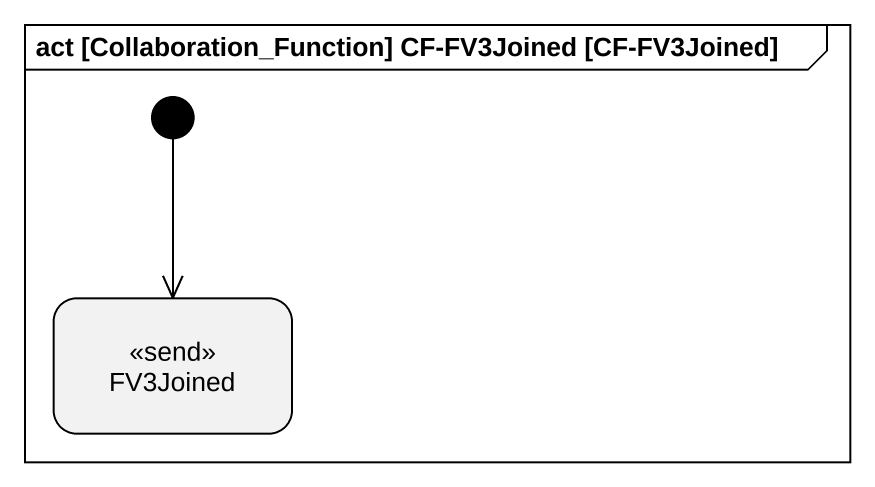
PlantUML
@startuml
mainframe act [Collaboration_Function] CF-FV3Joined [CF-FV3Joined]
hide empty description
state FV3Joined <<send>>
[*] --> FV3Joined
@enduml
